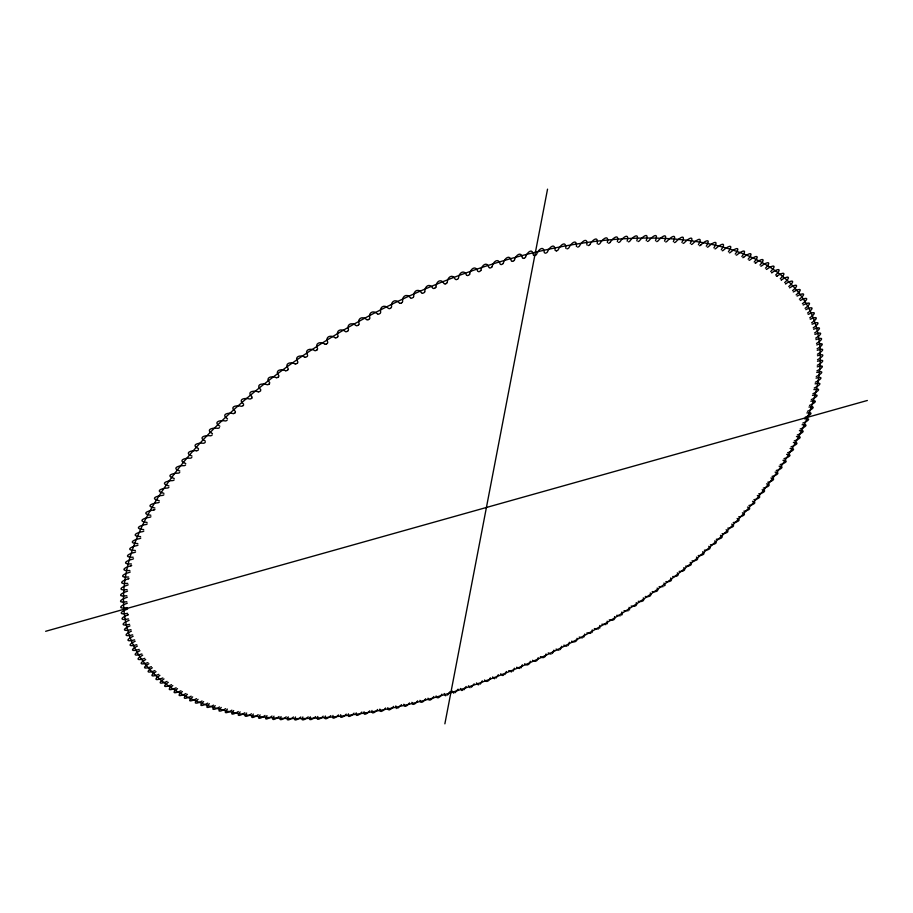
<?xml version="1.0" encoding="UTF-8"?>
<svg xmlns="http://www.w3.org/2000/svg" width="913" height="913" viewBox="0 0 913 913"><rect width="100%" height="100%" fill="white"/><g stroke="black" fill="none" stroke-linecap="round" stroke-linejoin="round"><path stroke-width="1.37" d="M592.24 629.879L592.081 632.515M597.193 243.668C598.643 235.098 592.217 240.062 589.821 244.581M607.271 623.773L607.191 621.148M380.664 312.406C379.26 306.665 384.67 304.018 388.493 308.468M371.956 710.462C370.986 715.415 376.099 711.752 377.628 709.469M584.674 634.044L583.704 637.263M607.35 242.584C609.176 233.968 602.614 238.841 600.092 243.337A1.655 0.959 -31.5 0 1 598.471 244.273L598.22 244.285M599.704 628.235L599.75 625.473M391.597 306.928C390.479 301.222 395.808 298.425 399.483 303.116M364.07 711.718C362.815 716.865 368.156 713.03 369.719 710.828M577.05 638.29C577.564 641.143 574.266 643.117 571.652 641.166M617.348 241.751C619.528 233.1 612.863 237.848 610.204 242.322M402.61 301.644C401.766 295.983 407.038 293.016 410.553 297.969M356.23 712.848C354.826 717.949 360.236 714.274 361.845 712.049M569.381 642.273L568.148 645.559M627.163 241.158C629.708 232.484 622.94 237.095 620.155 241.557A1.655 0.947 -31.8 0 1 618.558 242.436M413.692 296.542C413.098 290.939 418.348 287.8 421.68 293.005M348.424 713.84C346.757 719.033 352.292 715.393 354.016 713.144M561.643 646.256L560.285 649.565M636.806 240.804C639.693 232.13 632.846 236.57 629.913 241.032A1.643 0.936 -32 0 1 628.418 241.877M444.871 723.838L547.538 189.162M424.842 291.635C424.488 286.1 429.726 282.79 432.853 288.234M340.686 714.708C338.86 719.843 344.406 716.42 346.232 714.103M553.871 650.147L552.376 653.491M646.244 240.678C649.417 231.446 642.718 236.456 639.499 240.735A1.643 0.936 -32.1 0 1 638.039 241.546M436.026 286.922C435.912 281.466 441.162 277.986 444.072 283.681M332.994 715.438C330.894 720.642 336.623 717.253 338.495 714.925M546.054 653.948C545.985 657.086 542.813 658.981 540.416 656.607M655.488 240.792C659.015 231.582 652.247 236.399 648.881 240.69A1.643 0.924 -32.3 0 1 647.465 241.454M447.244 282.425C447.336 277.05 452.643 273.398 455.302 279.344M325.359 716.02C323.008 721.247 328.885 717.96 330.826 715.609M538.191 657.645C538.008 660.75 534.892 662.758 532.53 660.247M664.516 241.135C668.373 231.959 661.56 236.581 658.068 240.861A1.632 0.913 -32.4 0 1 656.687 241.603M458.486 278.145C458.783 272.839 464.146 269.038 466.543 275.212M317.792 716.477C315.179 721.749 321.193 718.531 323.202 716.169M530.282 661.252C529.996 664.31 526.904 666.444 524.61 663.785M673.338 241.705C677.514 232.598 670.678 236.981 667.038 241.272A1.632 0.913 -32.5 0 1 665.703 241.979M310.294 716.785C307.487 722.035 313.547 718.988 315.658 716.579M469.727 274.083C470.218 268.844 475.65 264.896 477.773 271.298M522.35 664.767L521.049 667.905M681.92 242.493C686.405 233.466 679.569 237.62 675.791 241.899A1.621 0.902 -32.6 0 1 674.49 242.584M302.865 716.956C299.795 722.274 306.003 719.261 308.183 716.853M480.957 270.237C481.619 265.078 487.165 261.004 488.991 267.612M514.384 668.179L512.958 671.352M690.274 243.52C695.055 234.573 688.242 238.464 684.316 242.767A1.621 0.902 -32.7 0 1 683.061 243.406M492.164 266.607C492.997 261.517 498.658 257.352 500.176 264.154M295.515 716.979C292.24 722.229 298.494 719.467 300.776 716.979M506.395 671.489L504.889 674.581M698.399 244.752C703.444 235.908 696.687 239.537 692.602 243.851A1.621 0.89 -32.8 0 1 691.403 244.456M503.337 263.218C504.33 258.196 510.116 253.94 511.303 260.924M288.257 716.865C284.662 722.172 291.11 719.455 293.45 716.967M498.372 674.707L495.987 678.199M706.274 246.202C711.581 237.471 704.893 240.827 700.659 245.141M514.453 260.057C515.605 255.092 521.528 250.778 522.384 257.934M281.078 716.602C277.369 721.829 283.715 719.364 286.203 716.808M490.338 677.811C489.608 680.699 486.104 683.186 484.563 679.968M713.898 247.868C719.444 239.263 712.859 242.333 708.465 246.658A1.609 0.879 -33 0 1 707.37 247.206M525.511 257.135C527.121 252.308 532.553 247.332 533.386 255.172M273.991 716.191C269.883 722.115 276.434 718.782 279.058 716.5M482.281 680.813L480.352 684.077M721.281 249.74C727.033 241.272 720.574 244.045 716.02 248.382A1.598 0.867 -33 0 1 714.97 248.895M266.995 715.632C262.693 721.578 269.267 718.337 271.994 716.043M474.155 683.803L471.45 687.238M728.391 251.805C734.349 243.497 728.038 245.962 723.324 250.299A1.598 0.856 -33.1 0 1 722.32 250.79M260.114 714.925C255.56 720.814 262.191 717.789 265.044 715.438M466.132 686.485L463.964 689.794M735.239 254.076C741.39 245.928 735.25 248.085 730.366 252.433A1.586 0.856 -33.1 0 1 729.43 252.89M458.052 689.167L455.039 692.716M741.835 256.542C748.135 248.564 742.201 250.402 737.133 254.75A1.586 0.845 -33.2 0 1 736.255 255.184M253.335 714.057C248.656 719.935 255.206 717.059 258.185 714.696M449.961 691.723L447.541 695.067M748.146 259.189C754.595 251.395 748.888 252.912 743.65 257.272M246.67 713.042C241.899 718.132 248.496 716.477 251.44 713.783M441.869 694.177C440.694 696.585 436.882 700.145 436.106 695.934M754.195 262.02C760.769 254.419 755.302 255.617 749.893 259.977A1.564 0.833 -33.2 0 1 749.105 260.342M240.13 711.878C234.892 717.755 241.728 715.096 244.81 712.733M433.789 696.505C432.579 698.776 428.676 702.519 428.026 698.183M759.97 265.032C766.646 257.626 761.453 258.505 755.861 262.853M233.705 710.554C228.387 716.283 235.006 713.989 238.293 711.524M425.709 698.719C424.477 700.979 420.414 704.745 419.957 700.317M765.471 268.217C772.227 261.015 767.331 261.563 761.556 265.911A1.552 0.81 -33.3 0 1 760.883 266.231M227.405 709.081C221.87 714.753 228.387 712.699 231.902 710.154M417.64 700.819C416.362 703.056 412.185 706.845 411.9 702.325M770.686 271.56C777.511 264.587 772.934 264.804 766.977 269.141A1.552 0.81 -33.3 0 1 766.349 269.438M221.254 707.449C215.479 713.121 222.019 711.17 225.648 708.636M409.503 702.907C408.59 704.619 403.797 709.036 403.854 704.22M775.628 275.075C782.509 268.319 778.253 268.205 772.113 272.542M215.228 705.658C209.282 711.295 215.753 709.515 219.531 706.959M198.475 449.767L198.338 449.915A1.655 0.947 -21.3 0 1 196.637 450.737M401.572 704.653L397.714 708.214M780.284 278.739C787.2 272.211 783.308 271.789 776.974 276.103M209.362 703.706C203.268 709.241 209.613 707.723 213.551 705.121M393.56 706.388C392.179 708.545 387.397 712.482 387.842 707.632M784.666 282.562C791.594 276.262 788.067 275.521 781.562 279.812M205.242 442.314L205.094 442.463A1.655 0.959 -21.4 0 1 203.371 443.262C198.224 442.565 190.429 445.019 198.532 448.591M203.633 701.595C197.071 707.507 203.599 705.589 207.719 703.124M385.583 707.997C384.099 710.234 379.146 714.034 379.876 709.07M788.775 286.522C795.68 280.451 792.564 279.401 785.865 283.669M212.193 434.976L212.124 435.045A1.666 0.959 -21.6 0 1 210.401 435.798C205.311 434.987 197.505 437.27 205.345 441.116M198.075 699.335C191.616 704.745 197.916 703.581 202.047 700.967M792.598 290.631C799.48 284.799 796.764 283.441 789.882 287.675A1.518 0.776 -33.2 0 1 789.505 287.846M192.666 696.904C185.841 702.645 192.015 701.184 196.523 698.662M796.136 294.865C802.984 289.273 800.69 287.629 793.625 291.818A1.506 0.765 -33.2 0 1 793.317 291.966M227.132 420.185L227.075 420.231A1.666 0.97 -22 0 1 225.294 420.95C220.318 419.889 212.569 421.863 219.85 426.223M187.439 694.314C180.432 699.951 186.48 698.742 191.171 696.185M799.4 299.236C806.202 293.872 804.33 291.955 797.095 296.097M802.39 303.732C809.123 298.597 807.685 296.405 800.279 300.491M182.383 691.563C175.17 697.167 181.162 696.083 185.99 693.549M243.155 405.543L243.315 405.406A1.678 0.981 -22.4 0 0 243.6 405.132M805.106 308.332C811.748 303.436 810.755 301.005 803.189 305.022M243.315 405.406L243.086 405.612A1.678 0.981 -22.4 0 1 241.283 406.262C236.387 404.95 228.809 406.639 235.451 411.478M177.499 688.653C170.229 694.085 175.901 693.344 180.979 690.753M807.537 313.056C814.099 308.389 813.551 305.718 805.825 309.667M251.509 398.353L251.726 398.171A1.678 0.981 -22.7 0 0 252.034 397.874M172.808 685.572C165.424 690.901 170.879 690.399 176.152 687.797M243.645 404.174C237.346 399.095 244.821 397.6 249.683 398.981A1.678 0.981 -22.7 0 0 251.474 398.41L251.703 398.182M809.705 317.884C816.165 313.433 816.051 310.546 808.176 314.414M168.312 682.342C160.848 687.569 166.029 687.284 171.518 684.67M260.719 390.684A1.678 0.993 -22.9 0 1 260.388 391.026L260.091 391.243A1.678 0.993 -22.9 0 1 258.311 391.825M811.6 322.814C817.945 318.58 818.276 315.499 810.265 319.276M164.009 678.941C156.431 684.031 161.373 684.02 167.068 681.395M813.221 327.835C819.463 323.818 820.228 320.554 812.091 324.229M268.958 384.156L269.027 384.111A1.678 0.993 -23.1 0 1 267.224 384.715C262.43 382.958 255.184 384.282 260.798 389.771M159.912 675.392C152.254 680.345 156.91 680.573 162.822 677.948M278.362 376.943L278.339 376.955A1.678 0.993 -23.4 0 0 278.796 376.533M278.123 377.115L278.111 377.137A1.678 0.993 -23.4 0 1 276.377 377.697M814.59 332.948C820.696 329.137 821.894 325.713 813.643 329.273M156.02 671.671C148.305 676.487 152.642 676.967 158.782 674.353M664.47 585.781L665.075 585.336L663.968 583.03M815.686 338.152C821.666 334.535 823.286 330.963 814.921 334.42M287.424 370.233L287.378 370.267A1.689 1.004 -23.7 0 1 285.735 370.769M287.595 370.107L287.686 370.05A1.689 1.004 -23.7 0 0 288.166 369.605M152.345 667.791C144.585 672.47 148.591 673.201 154.959 670.587M816.519 343.436C822.373 340.013 824.393 336.315 815.948 339.647M296.953 363.442L296.93 363.454A1.689 1.004 -23.9 0 1 295.31 363.956M148.899 663.751C141.093 668.282 144.745 669.263 151.353 666.661M817.101 348.789C822.83 345.548 825.238 341.747 816.713 344.943M307.521 356.07A1.689 1.004 -24.2 0 1 306.973 356.595L306.722 356.732A1.689 1.004 -24.2 0 1 305.102 357.245M145.681 659.563C137.852 663.934 141.127 665.155 147.963 662.587M817.432 354.221C823.024 351.151 825.82 347.26 817.226 350.318M316.64 350.17L316.868 350.021A1.689 1.016 -24.5 0 0 317.484 349.474M817.512 359.711C822.967 356.812 826.117 352.852 817.477 355.762M316.685 350.147L316.549 350.227A1.689 1.004 -24.5 0 1 315.053 350.66M142.69 655.203C134.85 659.414 137.737 660.886 144.802 658.341M628.281 610.751L624.024 610.706M817.329 365.257C822.659 362.529 826.162 358.512 817.477 361.274M326.66 343.79L326.706 343.756A1.689 1.016 -24.8 0 1 325.188 344.212M326.751 343.733L326.957 343.596A1.689 1.016 -24.8 0 0 327.619 343.014M139.94 650.695C132.1 654.747 134.576 656.447 141.88 653.948M621.548 615.031L622.198 614.62L621.856 611.995M816.918 370.872C822.111 368.293 825.945 364.23 817.238 366.843M137.429 646.039C129.612 649.919 131.655 651.848 139.198 649.394M336.931 337.479L336.954 337.468A1.689 1.016 -25.1 0 1 335.47 337.89M337.125 337.365L337.194 337.319A1.689 1.016 -25.1 0 0 337.913 336.703M816.268 376.521C821.323 374.102 825.478 370.016 816.758 372.47M605.958 624.56L601.861 624.23M135.181 641.223C127.386 644.932 128.973 647.077 136.767 644.681M815.366 382.227C820.296 379.945 824.759 375.848 816.039 378.142M598.38 629L594.374 628.578M347.282 331.362L347.362 331.316A1.689 1.016 -25.4 0 1 345.924 331.727M133.172 636.247C125.435 639.796 126.553 642.159 134.588 639.83M814.248 387.979C819.052 385.834 823.788 381.737 815.081 383.848M590.734 633.36L586.922 632.88M357.873 325.348L357.85 325.359A1.689 1.016 -25.7 0 1 356.504 325.713M131.438 631.134C123.746 634.512 124.396 637.057 132.659 634.82M812.89 393.754C817.569 391.745 822.579 387.66 813.882 389.611M368.59 319.482L368.544 319.516A1.689 1.016 -26 0 1 367.231 319.858M368.521 319.527L368.841 319.356A1.689 1.016 -26 0 0 369.674 318.648M129.966 625.873C122.331 629.08 122.513 631.807 130.993 629.662M811.315 399.574C815.868 397.68 821.118 393.629 812.467 395.397M809.511 405.418C813.94 403.649 819.429 399.632 810.824 401.229M390.353 308.286L390.513 308.217A1.689 1.016 -26.6 0 0 391.437 307.453M388.995 308.662A1.689 1.016 -26.6 0 0 390.171 308.411L390.228 308.354M127.843 614.917C120.356 617.781 119.569 620.84 128.471 618.9M807.491 411.284C811.919 409.743 816.987 405.623 808.964 407.072M401.355 302.968L401.423 302.933A1.689 1.016 -26.9 0 0 402.473 302.1M805.255 417.173C809.58 415.735 814.853 411.672 806.875 412.95M401.172 303.059L401.127 303.082A1.689 1.016 -26.9 0 1 400.031 303.333M802.812 423.073C807.024 421.749 812.49 417.743 804.593 418.85M411.124 298.197A1.689 1.016 -27.2 0 0 412.174 297.98L412.528 297.798A1.689 1.016 -27.2 0 0 413.566 296.965M800.176 428.996C804.25 427.752 809.957 423.849 802.093 424.75M422.285 293.256A1.689 1.016 -27.5 0 0 423.278 293.062L423.632 292.89A1.689 1.016 -27.5 0 0 424.716 292.023M797.323 434.919C801.294 433.778 807.16 429.92 799.389 430.674M519.645 668.51L516.644 667.22M434.748 288.177L434.782 288.166A1.689 1.016 -27.8 0 0 435.912 287.275M434.577 288.257L434.44 288.303A1.689 1.016 -27.8 0 1 433.481 288.519M794.276 440.853C798.11 439.792 804.227 436.037 796.478 436.597M511.542 671.934L508.724 670.621M503.428 675.255L502.721 675.54L500.655 673.805M791.035 446.788C794.789 445.795 800.986 442.166 793.386 442.531M445.749 283.738L445.909 283.681A1.689 1.016 -28.1 0 0 447.13 282.768M128.345 578.831C121.44 580.748 117.845 584.354 127.717 583.373M787.611 452.711C791.286 451.809 797.551 448.294 790.087 448.466M457.139 279.367L457.162 279.355A1.689 1.016 -28.4 0 0 458.383 278.442M456.854 279.481L456.797 279.492A1.689 1.016 -28.3 0 1 455.975 279.663M784.005 458.634C787.531 457.812 794.036 454.4 786.607 454.389M468.141 275.361L468.346 275.281A1.689 1.004 -28.6 0 0 469.636 274.334M478.937 684.59L478.218 684.841L476.506 682.89M130.901 565.832C124.225 567.464 119.774 571.116 129.84 570.534M780.204 464.557C783.674 463.793 790.179 460.529 782.943 460.312M776.244 470.457C779.805 469.978 785.614 466.303 779.097 466.223M479.234 271.526L479.565 271.412A1.689 1.004 -28.9 0 0 480.877 270.453M462.537 690.274L461.818 690.502L460.38 688.482M772.101 476.346C775.559 475.935 781.505 472.386 775.08 472.124M767.787 482.212C771.165 481.859 777.191 478.458 770.892 478.013M446.115 695.501L445.396 695.717L444.163 693.492M763.314 488.067C766.578 487.77 772.752 484.472 766.532 483.879M512.958 261.186L512.98 261.175A1.678 0.993 -29.7 0 0 514.441 260.137M45.65 631.294L867.35 400.476M512.649 261.266L512.627 261.278A1.678 0.993 -29.7 0 1 512.056 261.369M758.68 493.887C761.75 493.636 768.13 490.578 762.127 489.745M753.887 499.685C757.025 499.479 763.211 496.535 757.334 495.531M523.959 258.242L523.982 258.242A1.678 0.993 -30 0 0 525.523 257.169M523.663 258.322L523.685 258.311A1.678 0.993 -30 0 1 523.16 258.402M146.091 524.473C140.054 525.317 133.492 528.695 143.683 529.574M748.945 505.448C751.981 505.3 758.292 502.481 752.506 501.317M534.938 255.526L534.972 255.514A1.678 0.993 -30.2 0 0 536.524 254.442C538.202 249.648 543.863 244.673 544.308 252.661M534.641 255.594L534.664 255.583A1.678 0.993 -30.2 0 1 534.173 255.674M743.855 511.177C746.823 511.063 753.122 508.45 747.519 507.08M545.095 253.186A1.678 0.981 -30.4 0 0 545.483 253.141L545.837 253.038A1.678 0.981 -30.4 0 0 547.412 251.988C549.238 247.263 555.058 242.23 555.127 250.379M153.692 510.059C147.849 510.664 140.762 513.825 150.828 515.252M738.617 516.884C741.573 516.804 747.736 514.327 742.383 512.798M556.588 250.801L556.61 250.801A1.666 0.981 -30.7 0 0 558.208 249.774C560.16 245.106 566.151 240.062 565.832 248.336M556.519 250.824L556.268 250.87A1.666 0.981 -30.7 0 1 555.926 250.927M733.242 522.544C736.118 522.51 742.337 520.182 737.111 518.493M727.729 528.159C730.514 528.171 736.802 525.991 731.69 524.142M566.962 248.861L567.247 248.804A1.666 0.97 -30.9 0 0 568.879 247.8C570.967 243.178 577.13 238.156 576.423 246.533M722.08 533.74C724.819 533.785 731.062 531.765 726.132 529.745M577.575 247.081L577.815 247.046A1.666 0.97 -31.1 0 0 579.435 246.076C581.649 241.489 587.961 236.501 586.876 244.981M129.6 624.355C120.904 626.398 121.201 623.499 128.767 620.463A1.506 0.765 -19.8 0 0 129.087 620.292M716.306 539.263C719.022 539.366 725.173 537.483 720.448 535.315M588.098 245.54L588.223 245.529A1.666 0.959 -31.3 0 0 589.855 244.581M710.394 544.753C713.03 544.867 719.102 543.224 714.708 540.884M127.626 613.319C118.53 615.122 119.797 611.927 127.192 609.222A1.529 0.776 -19.8 0 0 127.626 608.994M704.38 550.185C707.244 550.448 712.848 548.519 708.705 546.294M608.492 243.223L608.583 243.212A1.655 0.947 -31.7 0 0 610.238 242.333M127.067 607.59C117.777 609.256 119.535 605.947 126.839 603.402A1.529 0.787 -19.7 0 0 127.318 603.139M698.228 555.561C700.979 555.777 706.753 554.259 702.645 551.714M126.793 601.724C117.332 603.242 119.557 599.83 126.77 597.444A1.541 0.799 -19.7 0 0 127.306 597.148M691.974 560.89C694.907 561.255 700.214 559.486 696.471 557.078M196.649 450.702C191.433 450.189 183.65 452.745 192.004 456.066M126.804 595.733C117.195 597.079 119.888 593.587 126.998 591.362A1.541 0.799 -19.7 0 0 127.58 591.042M685.606 566.163C688.505 566.562 693.766 564.942 690.182 562.385M127.112 589.615C117.366 590.779 120.516 587.23 127.512 585.153A1.552 0.81 -19.7 0 0 128.151 584.811M679.135 571.367C681.943 571.858 687.067 570.317 683.791 567.646M672.687 576.514C674.696 576.925 680.676 576 677.286 572.839M663.146 586.66L659.106 586.625M128.63 577.016C118.656 577.792 122.673 574.163 129.463 572.383A1.564 0.822 -19.8 0 0 130.217 571.983M665.885 581.604C668.487 582.06 673.646 581.193 670.678 577.963M233.18 413.555C228.239 412.448 220.535 414.194 227.52 418.827M131.369 563.949C121.235 564.302 126.074 560.662 132.647 559.167A1.575 0.845 -19.8 0 0 133.492 558.733M652.236 591.578C654.838 592.183 659.768 591.396 657.166 588.04M133.207 557.261C123.015 557.387 128.242 553.769 134.713 552.411A1.586 0.845 -19.8 0 0 135.603 551.943M645.286 596.463C647.876 597.159 652.669 596.372 650.273 592.971M135.352 550.471C125.138 550.356 130.719 546.784 137.076 545.552A1.586 0.856 -19.9 0 0 138.023 545.072M638.244 601.279C640.869 602.066 645.423 601.268 643.3 597.844M620.269 615.83L616.743 615.305M137.806 543.589C127.58 543.235 133.515 539.709 139.769 538.602A1.598 0.867 -19.9 0 0 140.785 538.088M631.123 606.027C633.736 606.883 638.187 606.118 636.235 602.637M258.311 391.791C253.472 390.262 246.145 391.654 252.102 396.938M140.591 536.627C130.365 536.011 136.63 532.553 142.77 531.583A1.598 0.867 -20 0 0 143.843 531.046M276.285 377.651C271.64 375.505 264.69 377.605 269.734 382.673M147.096 522.441C136.961 521.3 143.798 518.025 149.732 517.294A1.609 0.89 -20.2 0 0 150.907 516.724M609.279 619.79C611.893 620.943 615.944 620.11 614.563 616.572M285.598 370.724C281.01 368.418 274.197 370.45 278.899 375.677M295.127 363.888C290.585 361.411 283.92 363.408 288.28 368.772M582.266 637.97L579.219 637.034M154.879 507.993C144.905 506.281 152.22 503.257 157.972 502.755A1.621 0.902 -20.3 0 0 159.261 502.139M304.862 357.177C300.366 354.518 293.849 356.481 297.866 361.97M159.239 500.678C149.378 498.692 156.91 495.793 162.571 495.405A1.632 0.913 -20.4 0 0 163.906 494.766M314.78 350.581C310.329 347.727 303.983 349.702 307.647 355.294M566.779 646.256L563.846 645.137M163.929 493.317C154.206 491.034 161.909 488.284 167.478 488.021A1.632 0.913 -20.5 0 0 168.871 487.371M324.868 344.11C320.486 341.051 314.3 343.06 317.621 348.732M558.916 650.25L556.074 649.052M168.916 485.921C159.353 483.342 167.216 480.752 172.694 480.592A1.632 0.924 -20.7 0 0 174.143 479.93M335.139 337.787C330.814 334.512 324.777 336.577 327.767 342.307M550.996 654.165L548.268 652.875M174.235 478.48C164.842 475.616 172.819 473.196 178.229 473.139A1.643 0.924 -20.8 0 0 179.724 472.466M345.548 331.602C341.302 328.109 335.425 330.255 338.072 336.018M179.85 471.028C171.085 468.266 178.697 465.379 184.061 465.676A1.643 0.936 -20.9 0 0 185.613 464.979M356.104 325.564C351.939 321.844 346.198 324.092 348.526 329.867M185.773 463.553C177.202 460.506 184.917 457.79 190.212 458.189A1.655 0.936 -21.1 0 0 191.821 457.47M366.786 319.698C362.723 315.738 357.12 318.101 359.117 323.887M377.583 313.992C373.634 309.792 368.144 312.292 369.833 318.066M212.455 433.652C204.969 429.532 212.672 427.455 217.728 428.323A1.666 0.97 -21.8 0 0 219.474 427.638M494.572 678.747L492.621 676.944M470.024 687.729L468.472 685.777M453.613 693.172L452.289 691.084M629.08 607.35L629.548 609.93M396.299 708.522L395.831 705.909M128.231 614.7A1.518 0.776 -19.8 0 1 127.854 614.928M129.018 578.465A1.564 0.822 -19.7 0 1 128.345 578.842M131.7 565.409A1.575 0.833 -19.8 0 1 130.913 565.855M147.21 523.914A1.609 0.879 -20.1 0 1 146.103 524.496M154.936 509.454A1.621 0.89 -20.2 0 1 153.692 510.082M234.949 412.916A1.666 0.97 -22.2 0 1 233.157 413.578M235.417 412.459A1.666 0.97 -22.2 0 1 235.212 412.687M269.632 383.574A1.678 0.993 -23.2 0 1 269.278 383.951M297.741 362.781A1.689 1.004 -23.9 0 1 297.239 363.271M348.367 330.529A1.689 1.016 -25.4 0 1 347.636 331.191M358.957 324.503A1.689 1.016 -25.7 0 1 358.181 325.199M378.062 314.175A1.689 1.016 -26.3 0 0 379.283 313.889L379.625 313.695A1.689 1.016 -26.3 0 0 380.504 312.965M445.601 283.817A1.689 1.016 -28.1 0 1 444.722 283.989M468.015 275.429A1.689 1.004 -28.6 0 1 467.228 275.555M479.211 271.56A1.689 1.004 -28.9 0 1 478.48 271.675M489.71 268.011A1.689 1.004 -29.2 0 0 490.384 267.908L490.738 267.771A1.689 1.004 -29.2 0 0 492.118 266.767M500.906 264.576A1.678 1.004 -29.5 0 0 501.522 264.496L501.888 264.359A1.678 1.004 -29.5 0 0 503.303 263.343M700.67 245.163A1.609 0.879 -32.9 0 1 699.518 245.723M743.661 257.283A1.575 0.833 -33.2 0 1 742.817 257.671M755.873 262.876A1.564 0.822 -33.2 0 1 755.142 263.195M772.124 272.565A1.541 0.799 -33.3 0 1 771.531 272.804M776.986 276.114A1.541 0.787 -33.3 0 1 776.438 276.342M781.562 279.834A1.529 0.787 -33.2 0 1 781.094 280.029M785.865 283.692A1.518 0.776 -33.2 0 1 785.442 283.863M364.88 712.985A377.434 191.513 -26.5 0 0 812.547 316.252A377.434 191.513 -26.5 0 0 238.225 405.737A377.434 191.513 -26.5 0 0 364.88 712.985"/></g></svg>
